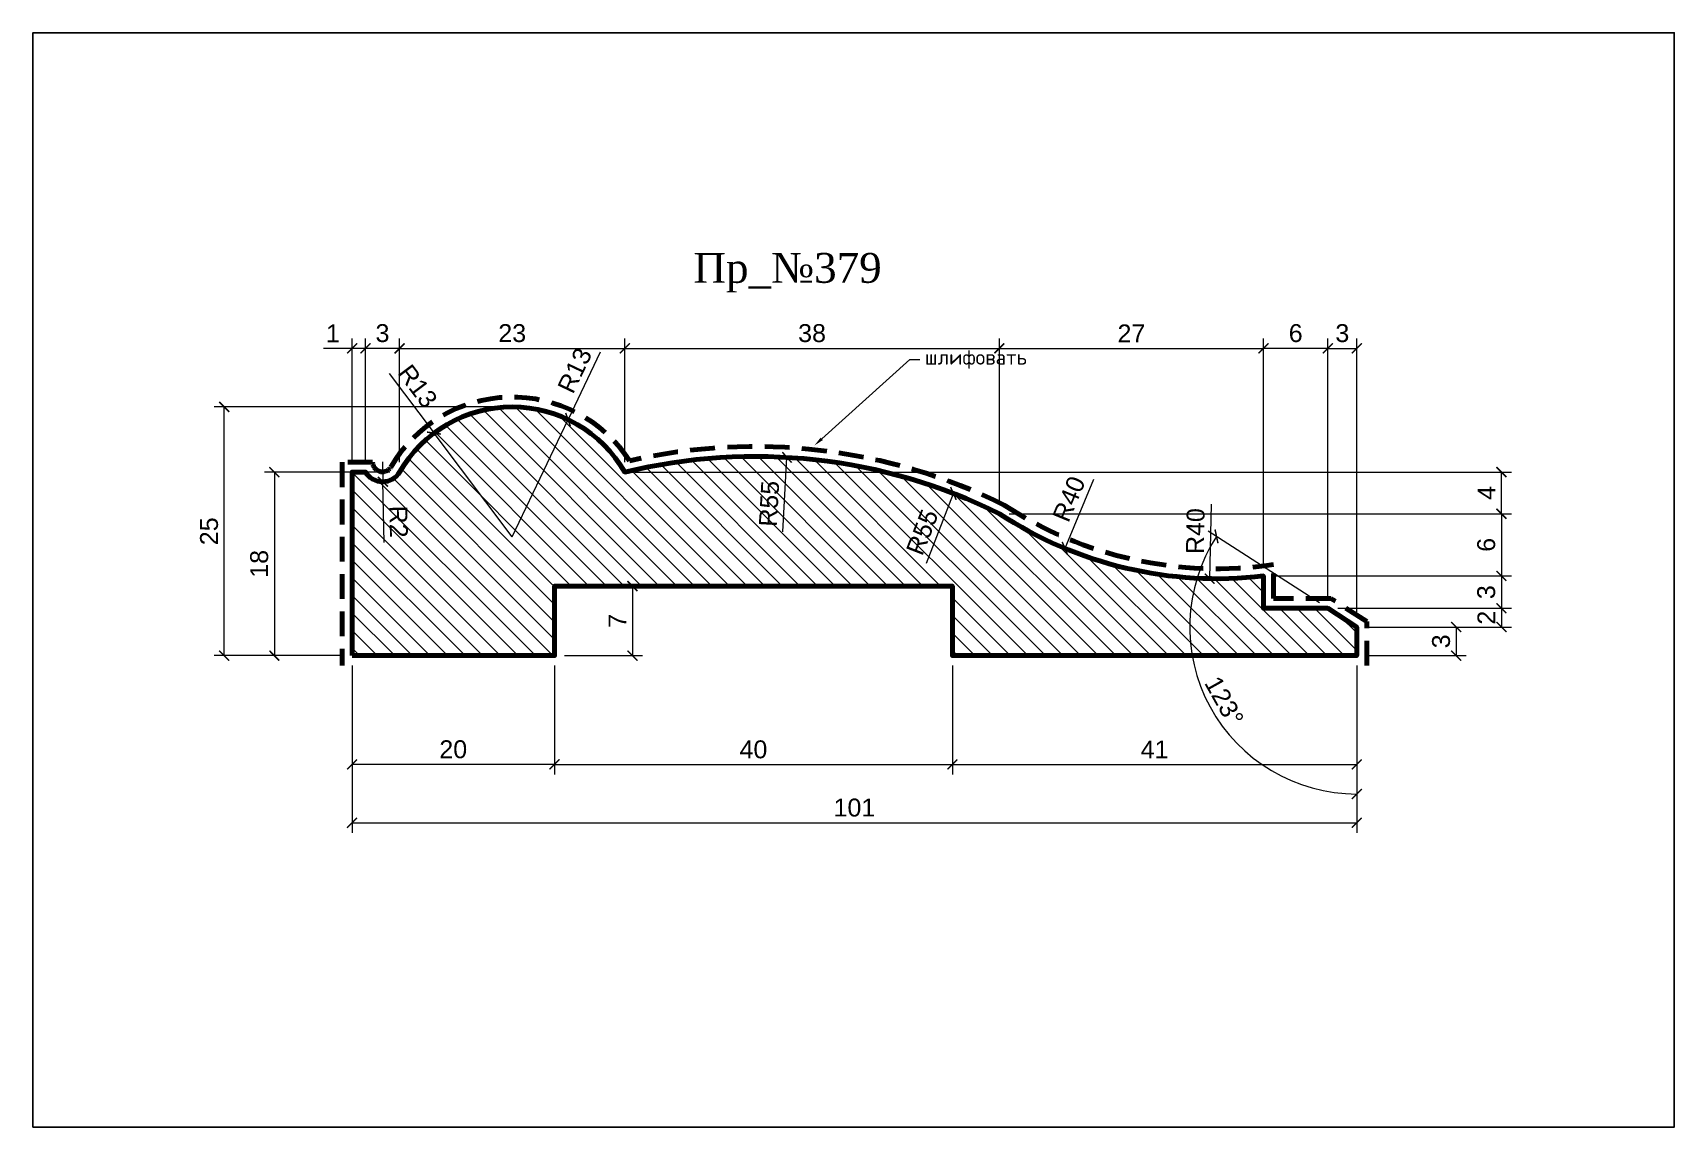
# Model space of a CAD drawing. Header units: millimetres. Extents: x 138 to 303, y -7239 to -7129.
import ezdxf
from ezdxf import colors
from ezdxf.entities.mleader import LeaderData, LeaderLine
from ezdxf.math import Vec2, Vec3

# ---------------------------------------------------------------- set-up
doc = ezdxf.new("R2010")
doc.units = ezdxf.units.MM
doc.linetypes.add('HIDDEN', pattern=[0.375, 0.25, -0.125])
doc.layers.add('Outside panel', color=7, linetype='Continuous', lineweight=18, true_color=0x7f5e57)
for name, color, linetype, lineweight in [('линия 15', 7, 'Continuous', 15), ('линия 50', 1, 'Continuous', 100), ('служебный слой РАЗМЕРЫ', 7, 'Continuous', 9)]:
    doc.layers.add(name, color=color, linetype=linetype, lineweight=lineweight)
doc.layers.add('размеры в модели', color=7, linetype='Continuous')
doc.styles.add('ELECT', font='times.ttf')
doc.styles.get("Standard").update_dxf_attribs({"font": 'arial.ttf'})
doc.styles.add('ЕСКД профили текст', font='isocpeur.ttf')
doc.dimstyles.new('M_1', dxfattribs={"dimtxt": 1.8, "dimasz": 1, "dimexe": 1, "dimexo": 1, "dimgap": 0.6, "dimtad": 1, "dimdec": 0, "dimdsep": 46, "dimtxsty": 'Standard', "dimblk": 'ARCHTICK', "dimcen": -5, "dimclrd": 7, "dimclre": 7, "dimclrt": 7, "dimadec": 0, "dimazin": 0, "dimtfac": 1, "dimtdec": 0, "dimtmove": 0, "dimatfit": 3, "dimfxl": 1, "dimtolj": 1, "dimtzin": 0, "dimlwd": 5, "dimlwe": 5, "dimarcsym": 0})

# ---------------------------------------------------------------- blocks, each defined once
blk = doc.blocks.new('_ArchTick')
at = {"color": 0, "linetype": 'ByBlock', "const_width": 0.15}
blk.add_lwpolyline([(-0.5, -0.5), (0.5, 0.5)], dxfattribs=at)
blk = doc.blocks.new('*D28')
at = {"layer": 'Defpoints', "color": 0, "ltscale": 1000, "transparency": 16777216}
for p in [(173.53, -7172.53), (173.57, -7174.52)]:
    blk.add_point(p, dxfattribs=at)
at = {"layer": 'линия 15', "color": 7, "lineweight": 5, "ltscale": 1000, "transparency": 16777216}
for p in [(173.53, -7172.53), (173.69, -7180.61)]:
    blk.add_line(p, (173.57, -7174.52), dxfattribs=at)
at = {"layer": 'линия 15', "color": 7, "lineweight": 5, "ltscale": 1000, "transparency": 16777216, "rotation": 91.14050488823925}
blk.add_blockref('_ArchTick', (173.57, -7174.52), dxfattribs=at)
at = {"layer": 'линия 15', "color": 7, "ltscale": 1000, "transparency": 16777216, "insert": (175.15, -7178.53), "char_height": 1.8, "attachment_point": 5, "rotation": 271.1405}
blk.add_mtext('\\A1;R2', dxfattribs=at)
blk = doc.blocks.new('*D27')
at = {"layer": 'Defpoints', "color": 0, "ltscale": 1000, "transparency": 16777216}
for p in [(178.71, -7169.63), (186.57, -7180.06)]:
    blk.add_point(p, dxfattribs=at)
at = {"layer": 'линия 15', "color": 7, "lineweight": 5, "ltscale": 1000, "transparency": 16777216}
for p in [(174.2, -7163.64), (186.57, -7180.06)]:
    blk.add_line(p, (178.71, -7169.63), dxfattribs=at)
at = {"layer": 'линия 15', "color": 7, "lineweight": 5, "ltscale": 1000, "transparency": 16777216, "rotation": 306.9820516257261}
blk.add_blockref('_ArchTick', (178.71, -7169.63), dxfattribs=at)
at = {"layer": 'линия 15', "color": 7, "ltscale": 1000, "transparency": 16777216, "insert": (177.07, -7164.92), "char_height": 1.8, "attachment_point": 5, "rotation": 306.9821}
blk.add_mtext('\\A1;R13', dxfattribs=at)
blk = doc.blocks.new('*D26')
at = {"layer": 'Defpoints', "color": 0, "ltscale": 1000, "transparency": 16777216}
for p in [(192.18, -7168.27), (186.57, -7180.06)]:
    blk.add_point(p, dxfattribs=at)
at = {"layer": 'линия 15', "color": 7, "lineweight": 5, "ltscale": 1000, "transparency": 16777216}
for p in [(195.41, -7161.5), (186.57, -7180.06)]:
    blk.add_line(p, (192.18, -7168.27), dxfattribs=at)
at = {"layer": 'линия 15', "color": 7, "lineweight": 5, "ltscale": 1000, "transparency": 16777216, "rotation": 244.5216898062574}
blk.add_blockref('_ArchTick', (192.18, -7168.27), dxfattribs=at)
at = {"layer": 'линия 15', "color": 7, "ltscale": 1000, "transparency": 16777216, "insert": (192.86, -7163.33), "char_height": 1.8, "attachment_point": 5, "rotation": 64.5217}
blk.add_mtext('\\A1;R13', dxfattribs=at)
blk = doc.blocks.new('*D25')
at = {"layer": 'Defpoints', "color": 0, "ltscale": 1000, "transparency": 16777216}
for p in [(257.43, -7144.31), (256.68, -7184.26)]:
    blk.add_point(p, dxfattribs=at)
at = {"layer": 'линия 15', "color": 7, "lineweight": 5, "ltscale": 1000, "transparency": 16777216}
blk.add_line((256.82, -7176.76), (256.68, -7184.26), dxfattribs=at)
at = {"layer": 'линия 15', "color": 7, "lineweight": 5, "ltscale": 1000, "transparency": 16777216, "rotation": 268.9239720320908}
blk.add_blockref('_ArchTick', (256.68, -7184.26), dxfattribs=at)
at = {"layer": 'линия 15', "color": 7, "ltscale": 1000, "transparency": 16777216, "insert": (255.25, -7179.48), "char_height": 1.8, "attachment_point": 5, "rotation": 88.924}
blk.add_mtext('\\A1;R40', dxfattribs=at)
blk = doc.blocks.new('*D24')
at = {"layer": 'Defpoints', "color": 0, "ltscale": 1000, "transparency": 16777216}
for p in [(230.92, -7175.7), (210.97, -7227.27)]:
    blk.add_point(p, dxfattribs=at)
at = {"layer": 'размеры в модели', "color": 7, "lineweight": 5, "ltscale": 1000, "transparency": 16777216}
blk.add_line((228.21, -7182.71), (230.92, -7175.7), dxfattribs=at)
at = {"layer": 'размеры в модели', "color": 7, "lineweight": 5, "ltscale": 1000, "transparency": 16777216, "rotation": 68.85334608467083}
blk.add_blockref('_ArchTick', (230.92, -7175.7), dxfattribs=at)
at = {"layer": 'размеры в модели', "color": 7, "ltscale": 1000, "transparency": 16777216, "insert": (227.79, -7179.59), "char_height": 1.8, "attachment_point": 5, "rotation": 68.8533}
blk.add_mtext('\\A1;R55', dxfattribs=at)
blk = doc.blocks.new('*D23')
at = {"layer": 'Defpoints', "color": 0, "ltscale": 1000, "transparency": 16777216}
for p in [(214.19, -7172.07), (210.97, -7227.27)]:
    blk.add_point(p, dxfattribs=at)
at = {"layer": 'размеры в модели', "color": 7, "lineweight": 5, "ltscale": 1000, "transparency": 16777216}
blk.add_line((213.76, -7179.57), (214.19, -7172.07), dxfattribs=at)
at = {"layer": 'размеры в модели', "color": 7, "lineweight": 5, "ltscale": 1000, "transparency": 16777216, "rotation": 86.66179235468813}
blk.add_blockref('_ArchTick', (214.19, -7172.07), dxfattribs=at)
at = {"layer": 'размеры в модели', "color": 7, "ltscale": 1000, "transparency": 16777216, "insert": (212.4, -7176.73), "char_height": 1.8, "attachment_point": 5, "rotation": 86.6618}
blk.add_mtext('\\A1;R55', dxfattribs=at)
blk = doc.blocks.new('*D22')
at = {"layer": 'Defpoints', "color": 0, "ltscale": 1000, "transparency": 16777216}
for p in [(257.43, -7144.31), (242.13, -7181.22)]:
    blk.add_point(p, dxfattribs=at)
at = {"layer": 'линия 15', "color": 7, "lineweight": 5, "ltscale": 1000, "transparency": 16777216}
blk.add_line((245, -7174.29), (242.13, -7181.22), dxfattribs=at)
at = {"layer": 'линия 15', "color": 7, "lineweight": 5, "ltscale": 1000, "transparency": 16777216, "rotation": 247.4847508198418}
blk.add_blockref('_ArchTick', (242.13, -7181.22), dxfattribs=at)
at = {"layer": 'линия 15', "color": 7, "ltscale": 1000, "transparency": 16777216, "insert": (242.54, -7176.25), "char_height": 1.8, "attachment_point": 5, "rotation": 67.4848}
blk.add_mtext('\\A1;R40', dxfattribs=at)
blk = doc.blocks.new('*D21')
at = {"layer": 'Defpoints', "color": 0, "ltscale": 1000, "transparency": 16777216}
for p in [(190.82, -7185), (190.82, -7192), (198.65, -7192)]:
    blk.add_point(p, dxfattribs=at)
at = {"layer": 'размеры в модели', "color": 7, "lineweight": 5, "ltscale": 1000, "transparency": 16777216}
for p, q in [((191.82, -7185), (199.65, -7185)), ((198.65, -7185), (198.65, -7192)), ((191.82, -7192), (199.65, -7192))]:
    blk.add_line(p, q, dxfattribs=at)
for p, rotation in [((198.65, -7185), 90), ((198.65, -7192), 270)]:
    blk.add_blockref('_ArchTick', p, dxfattribs=dict(at, rotation=rotation))
at = {"layer": 'размеры в модели', "color": 7, "ltscale": 1000, "transparency": 16777216, "insert": (197.15, -7188.5), "char_height": 1.8, "attachment_point": 5, "rotation": 90}
blk.add_mtext('\\A1;7', dxfattribs=at)
blk = doc.blocks.new('*D20')
at = {"layer": 'Defpoints', "color": 0, "ltscale": 1000, "transparency": 16777216}
for p in [(170.47, -7192), (271.47, -7192), (271.47, -7208.8)]:
    blk.add_point(p, dxfattribs=at)
at = {"layer": 'размеры в модели', "color": 7, "lineweight": 5, "ltscale": 1000, "transparency": 16777216}
for p, q in [((170.47, -7193), (170.47, -7209.8)), ((271.47, -7193), (271.47, -7209.8)), ((170.47, -7208.8), (271.47, -7208.8))]:
    blk.add_line(p, q, dxfattribs=at)
at = {"layer": 'размеры в модели', "color": 7, "lineweight": 5, "ltscale": 1000, "transparency": 16777216, "rotation": 180}
blk.add_blockref('_ArchTick', (170.47, -7208.8), dxfattribs=at)
at = {"layer": 'размеры в модели', "color": 7, "lineweight": 5, "ltscale": 1000, "transparency": 16777216}
blk.add_blockref('_ArchTick', (271.47, -7208.8), dxfattribs=at)
at = {"layer": 'размеры в модели', "color": 7, "ltscale": 1000, "transparency": 16777216, "insert": (220.97, -7207.28), "char_height": 1.8, "attachment_point": 5}
blk.add_mtext('\\A1;101', dxfattribs=at)
blk = doc.blocks.new('*D19')
at = {"layer": 'Defpoints', "color": 0, "ltscale": 1000, "transparency": 16777216}
for p in [(170.47, -7192), (190.82, -7192), (170.47, -7202.93)]:
    blk.add_point(p, dxfattribs=at)
at = {"layer": 'размеры в модели', "color": 7, "lineweight": 5, "ltscale": 1000, "transparency": 16777216}
for p, q in [((170.47, -7193), (170.47, -7203.93)), ((190.82, -7193), (190.82, -7203.93)), ((190.82, -7202.93), (170.47, -7202.93))]:
    blk.add_line(p, q, dxfattribs=at)
at = {"layer": 'размеры в модели', "color": 7, "lineweight": 5, "ltscale": 1000, "transparency": 16777216, "rotation": 180}
blk.add_blockref('_ArchTick', (170.47, -7202.93), dxfattribs=at)
at = {"layer": 'размеры в модели', "color": 7, "lineweight": 5, "ltscale": 1000, "transparency": 16777216}
blk.add_blockref('_ArchTick', (190.82, -7202.93), dxfattribs=at)
at = {"layer": 'размеры в модели', "color": 7, "ltscale": 1000, "transparency": 16777216, "insert": (180.64, -7201.42), "char_height": 1.8, "attachment_point": 5}
blk.add_mtext('\\A1;20', dxfattribs=at)
blk = doc.blocks.new('*D16')
at = {"layer": 'Defpoints', "color": 0, "ltscale": 1000, "transparency": 16777216}
for p in [(268.57, -7187.24), (271.47, -7189.12), (271.47, -7189.12), (254.85, -7191.48), (271.47, -7192)]:
    blk.add_point(p, dxfattribs=at)
at = {"layer": 'размеры в модели', "color": 7, "lineweight": 5, "ltscale": 1000, "transparency": 16777216}
for p, q in [((267.73, -7186.7), (256.53, -7179.47)), ((271.47, -7193), (271.47, -7206.91))]:
    blk.add_line(p, q, dxfattribs=at)
blk.add_arc((271.47, -7189.12), 16.79, 147.1543, 270, dxfattribs=at)
for p, rotation in [((257.37, -7180.01), 57.1542927102725), ((271.47, -7205.91), 5.6754601018838e-12)]:
    blk.add_blockref('_ArchTick', p, dxfattribs=dict(at, rotation=rotation))
at = {"layer": 'размеры в модели', "color": 7, "ltscale": 1000, "transparency": 16777216, "insert": (258.14, -7196.57), "char_height": 1.8, "attachment_point": 5, "rotation": 299.183}
blk.add_mtext('\\A1;123°', dxfattribs=at)
blk = doc.blocks.new('*D15')
at = {"layer": 'Defpoints', "color": 0, "ltscale": 1000, "transparency": 16777216}
for p in [(157.62, -7167), (186.57, -7167), (170.47, -7192)]:
    blk.add_point(p, dxfattribs=at)
at = {"layer": 'размеры в модели', "color": 7, "lineweight": 5, "ltscale": 1000, "transparency": 16777216}
for p, q in [((185.57, -7167), (156.62, -7167)), ((157.62, -7192), (157.62, -7167)), ((169.47, -7192), (156.62, -7192))]:
    blk.add_line(p, q, dxfattribs=at)
for p, rotation in [((157.62, -7167), 90), ((157.62, -7192), 270)]:
    blk.add_blockref('_ArchTick', p, dxfattribs=dict(at, rotation=rotation))
at = {"layer": 'размеры в модели', "color": 7, "ltscale": 1000, "transparency": 16777216, "insert": (156.1, -7179.5), "char_height": 1.8, "attachment_point": 5, "rotation": 90}
blk.add_mtext('\\A1;25', dxfattribs=at)
blk = doc.blocks.new('*D14')
at = {"layer": 'Defpoints', "color": 0, "ltscale": 1000, "transparency": 16777216}
for p in [(175.25, -7173.55), (162.66, -7192), (170.47, -7192)]:
    blk.add_point(p, dxfattribs=at)
at = {"layer": 'размеры в модели', "color": 7, "lineweight": 5, "ltscale": 1000, "transparency": 16777216}
for p, q in [((174.25, -7173.55), (161.66, -7173.55)), ((162.66, -7173.55), (162.66, -7192)), ((169.47, -7192), (161.66, -7192))]:
    blk.add_line(p, q, dxfattribs=at)
for p, rotation in [((162.66, -7173.55), 90), ((162.66, -7192), 270)]:
    blk.add_blockref('_ArchTick', p, dxfattribs=dict(at, rotation=rotation))
at = {"layer": 'размеры в модели', "color": 7, "ltscale": 1000, "transparency": 16777216, "insert": (161.14, -7182.77), "char_height": 1.8, "attachment_point": 5, "rotation": 90}
blk.add_mtext('\\A1;18', dxfattribs=at)
blk = doc.blocks.new('*D12')
at = {"layer": 'Defpoints', "color": 0, "ltscale": 1000, "transparency": 16777216}
for p in [(235.54, -7177.73), (262.09, -7183.99), (286.01, -7183.99)]:
    blk.add_point(p, dxfattribs=at)
at = {"layer": 'размеры в модели', "color": 7, "lineweight": 5, "ltscale": 1000, "transparency": 16777216}
for p, q in [((236.54, -7177.73), (287.01, -7177.73)), ((286.01, -7177.73), (286.01, -7183.99)), ((263.09, -7183.99), (287.01, -7183.99))]:
    blk.add_line(p, q, dxfattribs=at)
for p, rotation in [((286.01, -7177.73), 90), ((286.01, -7183.99), 270)]:
    blk.add_blockref('_ArchTick', p, dxfattribs=dict(at, rotation=rotation))
at = {"layer": 'размеры в модели', "color": 7, "ltscale": 1000, "transparency": 16777216, "insert": (284.49, -7180.86), "char_height": 1.8, "attachment_point": 5, "rotation": 90}
blk.add_mtext('\\A1;6', dxfattribs=at)
blk = doc.blocks.new('*D11')
at = {"layer": 'Defpoints', "color": 0, "ltscale": 1000, "transparency": 16777216}
for p in [(262.09, -7183.99), (268.57, -7187.24), (286.01, -7187.24)]:
    blk.add_point(p, dxfattribs=at)
at = {"layer": 'размеры в модели', "color": 7, "lineweight": 5, "ltscale": 1000, "transparency": 16777216}
for p, q in [((263.09, -7183.99), (287.01, -7183.99)), ((286.01, -7183.99), (286.01, -7187.24)), ((269.57, -7187.24), (287.01, -7187.24))]:
    blk.add_line(p, q, dxfattribs=at)
for p, rotation in [((286.01, -7183.99), 90), ((286.01, -7187.24), 270)]:
    blk.add_blockref('_ArchTick', p, dxfattribs=dict(at, rotation=rotation))
at = {"layer": 'размеры в модели', "color": 7, "ltscale": 1000, "transparency": 16777216, "insert": (284.49, -7185.62), "char_height": 1.8, "attachment_point": 5, "rotation": 90}
blk.add_mtext('\\A1;3', dxfattribs=at)
blk = doc.blocks.new('*D10')
at = {"layer": 'Defpoints', "color": 0, "ltscale": 1000, "transparency": 16777216}
for p in [(268.57, -7187.24), (271.47, -7189.12), (286.01, -7189.12)]:
    blk.add_point(p, dxfattribs=at)
at = {"layer": 'размеры в модели', "color": 7, "lineweight": 5, "ltscale": 1000, "transparency": 16777216}
for p, q in [((269.57, -7187.24), (287.01, -7187.24)), ((286.01, -7187.24), (286.01, -7189.12)), ((272.47, -7189.12), (287.01, -7189.12))]:
    blk.add_line(p, q, dxfattribs=at)
for p, rotation in [((286.01, -7187.24), 90), ((286.01, -7189.12), 270)]:
    blk.add_blockref('_ArchTick', p, dxfattribs=dict(at, rotation=rotation))
at = {"layer": 'размеры в модели', "color": 7, "ltscale": 1000, "transparency": 16777216, "insert": (284.5, -7188.18), "char_height": 1.8, "attachment_point": 5, "rotation": 90}
blk.add_mtext('\\A1;2', dxfattribs=at)
blk = doc.blocks.new('*D9')
at = {"layer": 'Defpoints', "color": 0, "ltscale": 1000, "transparency": 16777216}
for p in [(271.47, -7189.12), (271.47, -7192), (281.47, -7192)]:
    blk.add_point(p, dxfattribs=at)
at = {"layer": 'размеры в модели', "color": 7, "lineweight": 5, "ltscale": 1000, "transparency": 16777216}
for p, q in [((272.47, -7189.12), (282.47, -7189.12)), ((281.47, -7189.12), (281.47, -7192)), ((272.47, -7192), (282.47, -7192))]:
    blk.add_line(p, q, dxfattribs=at)
for p, rotation in [((281.47, -7189.12), 90), ((281.47, -7192), 270)]:
    blk.add_blockref('_ArchTick', p, dxfattribs=dict(at, rotation=rotation))
at = {"layer": 'размеры в модели', "color": 7, "ltscale": 1000, "transparency": 16777216, "insert": (279.95, -7190.56), "char_height": 1.8, "attachment_point": 5, "rotation": 90}
blk.add_mtext('\\A1;3', dxfattribs=at)
blk = doc.blocks.new('*D8')
at = {"layer": 'Defpoints', "color": 0, "ltscale": 1000, "transparency": 16777216}
for p in [(271.47, -7161.11), (268.57, -7187.24), (271.47, -7189.12)]:
    blk.add_point(p, dxfattribs=at)
at = {"layer": 'размеры в модели', "color": 7, "lineweight": 5, "ltscale": 1000, "transparency": 16777216}
for p, q in [((268.57, -7186.24), (268.57, -7160.11)), ((271.47, -7188.12), (271.47, -7160.11)), ((268.57, -7161.11), (271.47, -7161.11))]:
    blk.add_line(p, q, dxfattribs=at)
at = {"layer": 'размеры в модели', "color": 7, "lineweight": 5, "ltscale": 1000, "transparency": 16777216, "rotation": 180}
blk.add_blockref('_ArchTick', (268.57, -7161.11), dxfattribs=at)
at = {"layer": 'размеры в модели', "color": 7, "lineweight": 5, "ltscale": 1000, "transparency": 16777216}
blk.add_blockref('_ArchTick', (271.47, -7161.11), dxfattribs=at)
at = {"layer": 'размеры в модели', "color": 7, "ltscale": 1000, "transparency": 16777216, "insert": (270.02, -7159.59), "char_height": 1.8, "attachment_point": 5}
blk.add_mtext('\\A1;3', dxfattribs=at)
blk = doc.blocks.new('*D7')
at = {"layer": 'Defpoints', "color": 0, "ltscale": 1000, "transparency": 16777216}
for p in [(262.09, -7161.11), (262.09, -7183.99), (268.57, -7187.24)]:
    blk.add_point(p, dxfattribs=at)
at = {"layer": 'размеры в модели', "color": 7, "lineweight": 5, "ltscale": 1000, "transparency": 16777216}
for p, q in [((262.09, -7182.99), (262.09, -7160.11)), ((268.57, -7186.24), (268.57, -7160.11)), ((268.57, -7161.11), (262.09, -7161.11))]:
    blk.add_line(p, q, dxfattribs=at)
at = {"layer": 'размеры в модели', "color": 7, "lineweight": 5, "ltscale": 1000, "transparency": 16777216, "rotation": 180}
blk.add_blockref('_ArchTick', (262.09, -7161.11), dxfattribs=at)
at = {"layer": 'размеры в модели', "color": 7, "lineweight": 5, "ltscale": 1000, "transparency": 16777216}
blk.add_blockref('_ArchTick', (268.57, -7161.11), dxfattribs=at)
at = {"layer": 'размеры в модели', "color": 7, "ltscale": 1000, "transparency": 16777216, "insert": (265.33, -7159.59), "char_height": 1.8, "attachment_point": 5}
blk.add_mtext('\\A1;6', dxfattribs=at)
blk = doc.blocks.new('*D5')
at = {"layer": 'Defpoints', "color": 0, "ltscale": 1000, "transparency": 16777216}
for p in [(235.54, -7161.11), (197.89, -7173.55), (235.54, -7177.73)]:
    blk.add_point(p, dxfattribs=at)
at = {"layer": 'размеры в модели', "color": 7, "lineweight": 5, "ltscale": 1000, "transparency": 16777216}
for p, q in [((197.89, -7172.55), (197.89, -7160.11)), ((235.54, -7176.73), (235.54, -7160.11)), ((197.89, -7161.11), (235.54, -7161.11))]:
    blk.add_line(p, q, dxfattribs=at)
at = {"layer": 'размеры в модели', "color": 7, "lineweight": 5, "ltscale": 1000, "transparency": 16777216, "rotation": 180}
blk.add_blockref('_ArchTick', (197.89, -7161.11), dxfattribs=at)
at = {"layer": 'размеры в модели', "color": 7, "lineweight": 5, "ltscale": 1000, "transparency": 16777216}
blk.add_blockref('_ArchTick', (235.54, -7161.11), dxfattribs=at)
at = {"layer": 'размеры в модели', "color": 7, "ltscale": 1000, "transparency": 16777216, "insert": (216.71, -7159.59), "char_height": 1.8, "attachment_point": 5}
blk.add_mtext('\\A1;38', dxfattribs=at)
blk = doc.blocks.new('*D4')
at = {"layer": 'Defpoints', "color": 0, "ltscale": 1000, "transparency": 16777216}
for p in [(197.89, -7161.11), (175.25, -7173.55), (197.89, -7173.55)]:
    blk.add_point(p, dxfattribs=at)
at = {"layer": 'размеры в модели', "color": 7, "lineweight": 5, "ltscale": 1000, "transparency": 16777216}
for p, q in [((175.25, -7172.55), (175.25, -7160.11)), ((197.89, -7172.55), (197.89, -7160.11)), ((175.25, -7161.11), (197.89, -7161.11))]:
    blk.add_line(p, q, dxfattribs=at)
at = {"layer": 'размеры в модели', "color": 7, "lineweight": 5, "ltscale": 1000, "transparency": 16777216, "rotation": 180}
blk.add_blockref('_ArchTick', (175.25, -7161.11), dxfattribs=at)
at = {"layer": 'размеры в модели', "color": 7, "lineweight": 5, "ltscale": 1000, "transparency": 16777216}
blk.add_blockref('_ArchTick', (197.89, -7161.11), dxfattribs=at)
at = {"layer": 'размеры в модели', "color": 7, "ltscale": 1000, "transparency": 16777216, "insert": (186.57, -7159.59), "char_height": 1.8, "attachment_point": 5}
blk.add_mtext('\\A1;23', dxfattribs=at)
blk = doc.blocks.new('*D3')
at = {"layer": 'Defpoints', "color": 0, "ltscale": 1000, "transparency": 16777216}
for p in [(171.82, -7161.11), (171.82, -7173.55), (175.25, -7173.55)]:
    blk.add_point(p, dxfattribs=at)
at = {"layer": 'размеры в модели', "color": 7, "lineweight": 5, "ltscale": 1000, "transparency": 16777216}
for p, q in [((171.82, -7172.55), (171.82, -7160.11)), ((175.25, -7172.55), (175.25, -7160.11)), ((175.25, -7161.11), (171.82, -7161.11))]:
    blk.add_line(p, q, dxfattribs=at)
at = {"layer": 'размеры в модели', "color": 7, "lineweight": 5, "ltscale": 1000, "transparency": 16777216, "rotation": 180}
blk.add_blockref('_ArchTick', (171.82, -7161.11), dxfattribs=at)
at = {"layer": 'размеры в модели', "color": 7, "lineweight": 5, "ltscale": 1000, "transparency": 16777216}
blk.add_blockref('_ArchTick', (175.25, -7161.11), dxfattribs=at)
at = {"layer": 'размеры в модели', "color": 7, "ltscale": 1000, "transparency": 16777216, "insert": (173.53, -7159.59), "char_height": 1.8, "attachment_point": 5}
blk.add_mtext('\\A1;3', dxfattribs=at)
blk = doc.blocks.new('*D2')
at = {"layer": 'Defpoints', "color": 0, "ltscale": 1000, "transparency": 16777216}
for p in [(170.47, -7161.11), (170.47, -7173.55), (171.82, -7173.55)]:
    blk.add_point(p, dxfattribs=at)
at = {"layer": 'размеры в модели', "color": 7, "lineweight": 5, "ltscale": 1000, "transparency": 16777216}
for p, q in [((170.47, -7172.55), (170.47, -7160.11)), ((171.82, -7172.55), (171.82, -7160.11)), ((170.47, -7161.11), (167.61, -7161.11)), ((171.82, -7161.11), (170.47, -7161.11))]:
    blk.add_line(p, q, dxfattribs=at)
at = {"layer": 'размеры в модели', "color": 7, "lineweight": 5, "ltscale": 1000, "transparency": 16777216, "rotation": 180}
blk.add_blockref('_ArchTick', (170.47, -7161.11), dxfattribs=at)
at = {"layer": 'размеры в модели', "color": 7, "lineweight": 5, "ltscale": 1000, "transparency": 16777216}
blk.add_blockref('_ArchTick', (171.82, -7161.11), dxfattribs=at)
at = {"layer": 'размеры в модели', "color": 7, "ltscale": 1000, "transparency": 16777216, "insert": (168.54, -7159.61), "char_height": 1.8, "attachment_point": 5}
blk.add_mtext('\\A1;1', dxfattribs=at)

msp = doc.modelspace()

# ---------------------------------------------------------------- hatches: boundary and pattern name
at = {"layer": 'Outside panel', "ltscale": 1000}
h = msp.add_hatch(dxfattribs=at)
h.set_pattern_fill('ANSI31', color=256, scale=10, angle=90)
h.set_pattern_definition([(135, (-311510.583, 87795.1599), (-0.8838834765, -0.8838834765), [])])
h.paths.add_polyline_path([(175.27, -7173.5, -0.577074), (171.82, -7173.55), (170.47, -7173.55), (170.47, -7192), (190.82, -7192), (190.82, -7185), (230.82, -7185), (230.82, -7192), (271.47, -7192), (271.47, -7189.12), (268.57, -7187.24), (262.09, -7187.24), (262.09, -7183.99, -0.175962), (235.54, -7177.73, 0.176648), (197.89, -7173.55, 0.577074)])

# ---------------------------------------------------------------- linework, layer by layer
at = {"color": 6, "ltscale": 1000}
msp.add_lwpolyline([(138.38, -7239.39), (303.38, -7239.39), (303.38, -7129.39), (138.38, -7129.39)], close=True, dxfattribs=at)
at = {"layer": 'линия 50', "color": 1, "linetype": 'HIDDEN', "ltscale": 10, "true_color": 0xff0909}
msp.add_lwpolyline([(272.47, -7193), (272.47, -7188.57), (268.86, -7186.24), (263.09, -7186.24), (263.09, -7182.85, -0.183817), (236.04, -7176.86, 0.173578), (198.36, -7172.41, 0.560532), (174.38, -7173.04, -0.750242), (172.53, -7172.55), (169.47, -7172.55), (169.47, -7193)], format="xyb", dxfattribs=at)
at = {"layer": 'линия 50', "color": 7}
msp.add_lwpolyline([(170.47, -7192), (190.82, -7192), (190.82, -7185), (230.82, -7185), (230.82, -7192), (271.47, -7192), (271.47, -7189.12), (268.57, -7187.24), (262.09, -7187.24), (262.09, -7183.99, -0.175962), (235.54, -7177.73, 0.176648), (197.89, -7173.55, 0.57846), (175.25, -7173.55, -0.568052), (171.82, -7173.55), (170.47, -7173.55)], format="xyb", close=True, dxfattribs=at)

# ---------------------------------------------------------------- texts
at = {"color": 7, "ltscale": 1000, "style": 'ELECT'}
msp.add_text('Пр_№379', height=3, dxfattribs=at).set_placement((204.79, -7154.52))

# ---------------------------------------------------------------- dimensions: what is measured, and where the dimension line sits
at = {"layer": 'линия 15', "color": 7, "ltscale": 1000}
for mpoint, picture, middle in [((242.13, -7181.22), '*D22', (243.95, -7176.83)), ((256.68, -7184.26), '*D25', (256.77, -7179.51))]:
    dim = msp.add_radius_dim(center=(257.43, -7144.31), mpoint=mpoint, dimstyle='M_1', dxfattribs=at)
    dim.commit()
    dim.dimension.update_dxf_attribs({"geometry": picture, "text_midpoint": middle, "dimtype": 132})
for center, mpoint, picture, middle in [((186.57, -7180.06), (192.18, -7168.27), '*D26', (192.86, -7163.33)), ((186.57, -7180.06), (178.71, -7169.63), '*D27', (177.07, -7164.92)), ((173.53, -7172.53), (173.57, -7174.52), '*D28', (175.15, -7178.53))]:
    dim = msp.add_radius_dim(center=center, mpoint=mpoint, dimstyle='M_1', dxfattribs=at)
    dim.commit()
    dim.dimension.update_dxf_attribs({"geometry": picture, "text_midpoint": middle})
at = {"layer": 'размеры в модели', "color": 5, "ltscale": 1000}
for base, p1, p2, picture, middle in [((170.47, -7161.11), (171.82, -7173.55), (170.47, -7173.55), '*D2', (168.54, -7159.61)), ((171.82, -7161.11), (175.25, -7173.55), (171.82, -7173.55), '*D3', (173.53, -7159.59)), ((197.89, -7161.11), (175.25, -7173.55), (197.89, -7173.55), '*D4', (186.57, -7159.59)), ((235.54, -7161.11), (197.89, -7173.55), (235.54, -7177.73), '*D5', (216.71, -7159.59)), ((262.09, -7161.11), (268.57, -7187.24), (262.09, -7183.99), '*D7', (265.33, -7159.59)), ((271.47, -7161.11), (268.57, -7187.24), (271.47, -7189.12), '*D8', (270.02, -7159.59)), ((271.47, -7208.8), (170.47, -7192), (271.47, -7192), '*D20', (220.97, -7207.28)), ((170.47, -7202.93), (190.82, -7192), (170.47, -7192), '*D19', (180.64, -7201.42))]:
    dim = msp.add_linear_dim(base=base, p1=p1, p2=p2, dimstyle='M_1', dxfattribs=at)
    dim.commit()
    dim.dimension.update_dxf_attribs({"geometry": picture, "text_midpoint": middle})
for base, p1, p2 in [((262.09, -7161.11), (235.54, -7177.73), (262.09, -7183.99)), ((230.82, -7202.93), (190.82, -7192), (230.82, -7192)), ((271.47, -7202.93), (230.82, -7192), (271.47, -7192))]:
    msp.add_linear_dim(base=base, p1=p1, p2=p2, dimstyle='M_1', dxfattribs=at).render()
for base, p1, p2, picture, middle in [((157.62, -7167), (170.47, -7192), (186.57, -7167), '*D15', (156.1, -7179.5)), ((162.66, -7192), (175.25, -7173.55), (170.47, -7192), '*D14', (161.14, -7182.77)), ((286.01, -7183.99), (235.54, -7177.73), (262.09, -7183.99), '*D12', (284.49, -7180.86)), ((286.01, -7187.24), (262.09, -7183.99), (268.57, -7187.24), '*D11', (284.49, -7185.62)), ((198.65, -7192), (190.82, -7185), (190.82, -7192), '*D21', (197.15, -7188.5)), ((281.47, -7192), (271.47, -7189.12), (271.47, -7192), '*D9', (279.95, -7190.56))]:
    dim = msp.add_linear_dim(base=base, p1=p1, p2=p2, angle=90, dimstyle='M_1', dxfattribs=at)
    dim.commit()
    dim.dimension.update_dxf_attribs({"geometry": picture, "text_midpoint": middle})
for mpoint, picture, middle in [((214.19, -7172.07), '*D23', (213.92, -7176.82)), ((230.92, -7175.7), '*D24', (229.2, -7180.14))]:
    dim = msp.add_radius_dim(center=(210.97, -7227.27), mpoint=mpoint, dimstyle='M_1', dxfattribs=at)
    dim.commit()
    dim.dimension.update_dxf_attribs({"geometry": picture, "text_midpoint": middle, "dimtype": 132})
msp.add_linear_dim(base=(286.01, -7173.55), p1=(235.54, -7177.73), p2=(197.89, -7173.55), angle=90, dimstyle='M_1', dxfattribs=at).render()
dim = msp.add_angular_dim_2l(base=(254.85, -7191.48), line1=((271.47, -7189.12), (268.57, -7187.24)), line2=((271.47, -7192), (271.47, -7189.12)), dimstyle='M_1', dxfattribs=at)
dim.commit()
dim.dimension.update_dxf_attribs({"geometry": '*D16', "text_midpoint": (256.81, -7197.31), "dimtype": 130})
dim = msp.add_linear_dim(base=(286.01, -7189.12), p1=(268.57, -7187.24), p2=(271.47, -7189.12), angle=90, dimstyle='M_1', dxfattribs=at)
dim.commit()
dim.dimension.update_dxf_attribs({"geometry": '*D10', "text_midpoint": (286.01, -7188.18), "dimtype": 128})

# ---------------------------------------------------------------- leaders
at = {"layer": 'служебный слой РАЗМЕРЫ'}
ml = msp.add_multileader_mtext('Standard', dxfattribs=at)
ml.set_content('\\A1;шлифовать', color=256, style='ЕСКД профили текст')
ml.set_leader_properties(color=256, linetype='ByLayer', lineweight=-1)
ml.build(insert=Vec2(0, 0))
ml.multileader.update_dxf_attribs({"dogleg_length": 1, "arrow_head_size": 1})
ctx = ml.context
ctx.base_point, ctx.char_height, ctx.arrow_head_size, ctx.landing_gap_size, ctx.plane_origin = Vec3(227.54, -7162.22), 1.5, 1, 0.5, Vec3(241.02, -7136.05)
notes = []
notes.append((ctx, [(1, (1, 1, 0), (226.54, -7162.22), (1, 0), 1, [(0, [(216.94, -7170.88)], 0, [])])]))
ctx.mtext.insert, ctx.mtext.flow_direction = Vec3(228.04, -7161.25), 5
for ctx, leaders in notes:
    for number, flags, end, landing, length, lines in leaders:
        leader = LeaderData()
        leader.index, (leader.has_last_leader_line, leader.has_dogleg_vector, leader.attachment_direction) = number, flags
        leader.last_leader_point, leader.dogleg_vector, leader.dogleg_length = Vec3(end), Vec3(landing), length
        for number, points, colour, breaks in lines:
            line = LeaderLine()
            line.index, line.vertices, line.color, line.breaks = number, Vec3.list(points), colors.encode_raw_color(colour), breaks
            leader.lines.append(line)
        ctx.leaders.append(leader)

doc.saveas('drawing.dxf')
